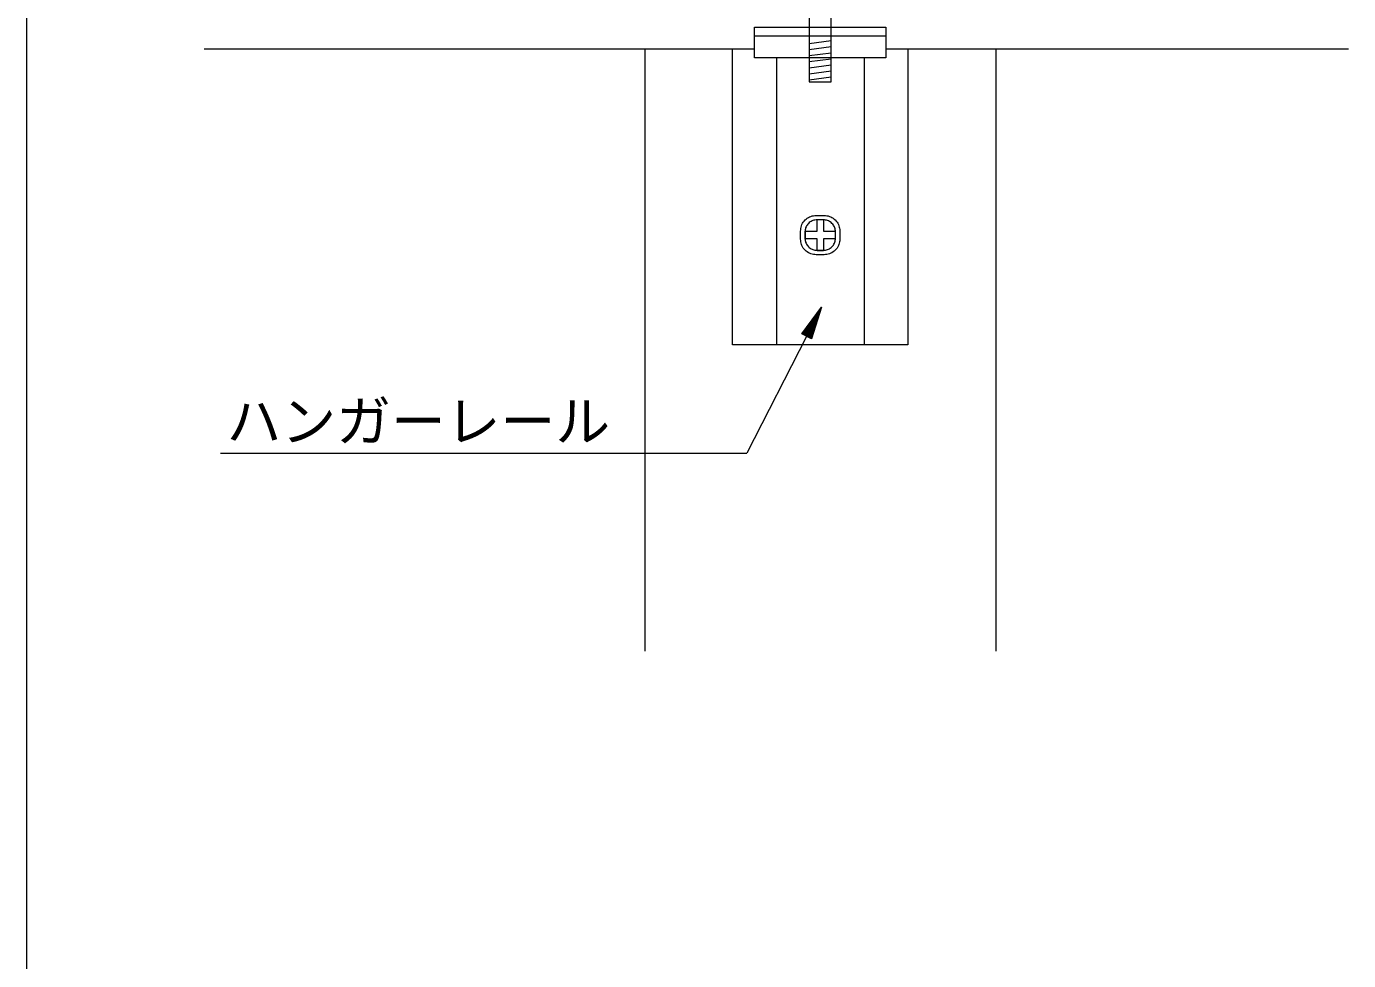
# Model space of a CAD drawing. Units: millimetres at full size, sheet at 1:6; details may follow other scales. Extents: x -1207 to 1226, y -853 to 852.
# Drawn here: x 1.1 to 302.6, y -432.3 to -219.1 of the extents above; entities that cross this region are included whole.
import ezdxf
from ezdxf.enums import TextEntityAlignment as Align

# ---------------------------------------------------------------- set-up
doc = ezdxf.new("R2010")
doc.units = ezdxf.units.MM
doc.header["$LTSCALE"] = 6
for name, color, linetype, lineweight in [('0-0_WAKU', 7, 'Continuous', 9), ('0-2_SUNPO', 7, 'Continuous', 9), ('0-B', 134, 'Continuous', 9)]:
    doc.layers.add(name, color=color, linetype=linetype, lineweight=lineweight)
doc.styles.add('ＭＳ ゴシック', font='')
doc.styles.get('ＭＳ ゴシック').set_extended_font_data('MS Gothic')

msp = doc.modelspace()

# ---------------------------------------------------------------- linework, layer by layer
at = {"layer": '0-0_WAKU'}
msp.add_line((1.094, 26.057), (1.094, -799.293), dxfattribs=at)
at = {"layer": '0-2_SUNPO'}
for p, q in [((177.929, -289.296), (182.45, -283.183)), ((182.45, -283.183), (180.155, -290.432)), ((182.376, -283.418), (182.277, -283.418)), ((182.392, -283.368), (182.314, -283.368)), ((182.408, -283.318), (182.351, -283.318)), ((182.424, -283.268), (182.388, -283.268)), ((182.439, -283.218), (182.425, -283.218)), ((181.426, -286.418), (180.058, -286.418)), ((181.442, -286.368), (180.095, -286.368)), ((181.458, -286.318), (180.132, -286.318)), ((181.474, -286.268), (180.169, -286.268)), ((181.49, -286.218), (180.206, -286.218)), ((181.505, -286.168), (180.243, -286.168)), ((181.521, -286.118), (180.28, -286.118)), ((181.537, -286.068), (180.317, -286.068)), ((181.553, -286.018), (180.354, -286.018)), ((181.569, -285.968), (180.391, -285.968)), ((181.584, -285.918), (180.428, -285.918)), ((181.6, -285.868), (180.465, -285.868)), ((181.616, -285.818), (180.502, -285.818)), ((181.632, -285.768), (180.539, -285.768)), ((181.648, -285.718), (180.576, -285.718)), ((181.664, -285.668), (180.613, -285.668)), ((181.68, -285.618), (180.65, -285.618)), ((181.695, -285.568), (180.687, -285.568)), ((181.711, -285.518), (180.723, -285.518)), ((181.727, -285.468), (180.761, -285.468)), ((181.743, -285.418), (180.797, -285.418)), ((181.759, -285.368), (180.835, -285.368)), ((181.775, -285.318), (180.871, -285.318)), ((181.79, -285.268), (180.908, -285.268)), ((181.806, -285.218), (180.945, -285.218)), ((181.822, -285.168), (180.982, -285.168)), ((181.838, -285.118), (181.019, -285.118)), ((181.854, -285.068), (181.056, -285.068)), ((181.87, -285.018), (181.093, -285.018)), ((181.885, -284.968), (181.13, -284.968)), ((181.901, -284.918), (181.167, -284.918)), ((181.917, -284.868), (181.204, -284.868)), ((181.933, -284.818), (181.241, -284.818)), ((181.949, -284.768), (181.278, -284.768)), ((181.964, -284.718), (181.315, -284.718)), ((181.98, -284.668), (181.352, -284.668)), ((181.996, -284.618), (181.389, -284.618)), ((182.012, -284.568), (181.426, -284.568)), ((182.028, -284.518), (181.463, -284.518)), ((182.044, -284.468), (181.5, -284.468)), ((182.059, -284.418), (181.537, -284.418)), ((182.075, -284.368), (181.574, -284.368)), ((182.091, -284.318), (181.611, -284.318)), ((182.107, -284.268), (181.648, -284.268)), ((182.123, -284.218), (181.685, -284.218)), ((182.138, -284.168), (181.722, -284.168)), ((182.154, -284.118), (181.759, -284.118)), ((182.17, -284.068), (181.796, -284.068)), ((182.186, -284.018), (181.833, -284.018)), ((182.202, -283.968), (181.87, -283.968)), ((182.218, -283.918), (181.907, -283.918)), ((182.233, -283.868), (181.944, -283.868)), ((182.249, -283.818), (181.981, -283.818)), ((182.265, -283.768), (182.018, -283.768)), ((182.281, -283.718), (182.055, -283.718)), ((182.297, -283.668), (182.092, -283.668)), ((182.313, -283.618), (182.129, -283.618)), ((182.328, -283.568), (182.166, -283.568)), ((182.344, -283.518), (182.203, -283.518)), ((182.36, -283.468), (182.24, -283.468)), ((180.155, -290.432), (177.929, -289.296)), ((180.524, -289.268), (177.95, -289.268)), ((180.508, -289.318), (177.97, -289.318)), ((180.54, -289.218), (177.987, -289.218)), ((180.556, -289.168), (178.024, -289.168)), ((180.572, -289.118), (178.061, -289.118)), ((180.492, -289.368), (178.068, -289.368)), ((180.587, -289.068), (178.098, -289.068)), ((180.603, -289.018), (178.135, -289.018)), ((180.477, -289.418), (178.166, -289.418)), ((180.619, -288.968), (178.172, -288.968)), ((180.635, -288.918), (178.209, -288.918)), ((180.651, -288.868), (178.246, -288.868)), ((180.461, -289.468), (178.264, -289.468)), ((180.667, -288.818), (178.283, -288.818)), ((180.682, -288.768), (178.32, -288.768)), ((180.698, -288.718), (178.357, -288.718)), ((180.714, -288.668), (178.394, -288.668)), ((180.73, -288.618), (178.431, -288.618)), ((180.746, -288.568), (178.467, -288.568)), ((180.762, -288.518), (178.505, -288.518)), ((180.777, -288.468), (178.542, -288.468)), ((180.793, -288.418), (178.578, -288.418)), ((180.809, -288.368), (178.616, -288.368)), ((180.825, -288.318), (178.652, -288.318)), ((180.841, -288.268), (178.69, -288.268)), ((180.857, -288.218), (178.726, -288.218)), ((180.872, -288.168), (178.763, -288.168)), ((180.888, -288.118), (178.8, -288.118)), ((180.904, -288.068), (178.837, -288.068)), ((180.92, -288.018), (178.874, -288.018)), ((180.936, -287.968), (178.911, -287.968)), ((180.951, -287.918), (178.948, -287.918)), ((180.967, -287.868), (178.985, -287.868)), ((180.983, -287.818), (179.022, -287.818)), ((180.999, -287.768), (179.059, -287.768)), ((181.015, -287.718), (179.096, -287.718)), ((181.031, -287.668), (179.133, -287.668)), ((181.046, -287.618), (179.17, -287.618)), ((181.062, -287.568), (179.207, -287.568)), ((181.078, -287.518), (179.244, -287.518)), ((181.094, -287.468), (179.281, -287.468)), ((181.11, -287.418), (179.318, -287.418)), ((181.126, -287.368), (179.355, -287.368)), ((181.141, -287.318), (179.392, -287.318)), ((181.157, -287.268), (179.429, -287.268)), ((181.173, -287.218), (179.466, -287.218)), ((181.189, -287.168), (179.503, -287.168)), ((181.205, -287.118), (179.54, -287.118)), ((181.221, -287.068), (179.577, -287.068)), ((181.236, -287.018), (179.614, -287.018)), ((181.252, -286.968), (179.651, -286.968)), ((181.268, -286.918), (179.688, -286.918)), ((181.284, -286.868), (179.725, -286.868)), ((181.3, -286.818), (179.762, -286.818)), ((181.316, -286.768), (179.799, -286.768)), ((181.331, -286.718), (179.836, -286.718)), ((181.347, -286.668), (179.873, -286.668)), ((181.363, -286.618), (179.91, -286.618)), ((181.379, -286.568), (179.947, -286.568)), ((181.395, -286.518), (179.984, -286.518)), ((181.41, -286.468), (180.021, -286.468)), ((179.042, -289.864), (165.428, -316.554)), ((180.445, -289.518), (178.362, -289.518)), ((180.429, -289.568), (178.46, -289.568)), ((180.413, -289.618), (178.558, -289.618)), ((180.397, -289.668), (178.656, -289.668)), ((180.382, -289.718), (178.754, -289.718)), ((180.366, -289.768), (178.852, -289.768)), ((180.35, -289.818), (178.95, -289.818)), ((180.334, -289.868), (179.049, -289.868)), ((180.318, -289.918), (179.147, -289.918)), ((180.303, -289.968), (179.245, -289.968)), ((180.287, -290.018), (179.343, -290.018)), ((180.271, -290.068), (179.441, -290.068)), ((180.255, -290.118), (179.539, -290.118)), ((180.239, -290.168), (179.637, -290.168)), ((180.223, -290.218), (179.735, -290.218)), ((180.208, -290.268), (179.833, -290.268)), ((180.192, -290.318), (179.931, -290.318)), ((180.176, -290.368), (180.029, -290.368)), ((180.16, -290.418), (180.127, -290.418)), ((45.382, -316.554), (165.428, -316.554))]:
    msp.add_line(p, q, dxfattribs=at)
at = {"layer": '0-B'}
for p, q in [((167.137, -221.26), (197.137, -221.26)), ((184.637, -222.436), (179.637, -223.105)), ((167.092, -224.289), (41.637, -224.289)), ((142.159, -224.289), (142.159, -361.739)), ((184.637, -223.815), (179.637, -224.485)), ((184.637, -225.195), (179.637, -225.865)), ((302.637, -224.289), (197.137, -224.289)), ((222.159, -224.289), (222.159, -304.315)), ((222.159, -224.289), (222.159, -361.739)), ((172.137, -226.289), (172.137, -291.789)), ((184.637, -226.575), (179.637, -227.245)), ((184.637, -227.955), (179.637, -228.625)), ((192.137, -226.289), (192.137, -291.789)), ((184.637, -229.334), (179.637, -230.004)), ((184.637, -230.714), (179.637, -231.384))]:
    msp.add_line(p, q, dxfattribs=at)
for points in [[(184.637, -231.736), (184.637, -212.187), (179.637, -212.187), (179.637, -231.736)], [(197.137, -226.289), (167.137, -226.289), (167.137, -219.289), (197.137, -219.289)], [(185.635, -265.949), (182.957, -265.949), (182.957, -263.271), (181.362, -263.271), (181.362, -265.949), (178.684, -265.949), (178.684, -267.544), (181.362, -267.544), (181.362, -270.222), (182.957, -270.222), (182.957, -267.544), (185.635, -267.544)]]:
    msp.add_lwpolyline(points, close=True, dxfattribs=at)
for points in [[(202.137, -224.289), (202.137, -291.789), (162.137, -291.789), (162.137, -224.289)], [(178.282, -269.697), (178.112, -269.43), (177.971, -269.153), (177.86, -268.868), (177.777, -268.577), (177.717, -268.28), (177.677, -267.979), (177.653, -267.674), (177.64, -267.366), (177.636, -267.057), (177.635, -266.746), (177.636, -266.436), (177.64, -266.126), (177.653, -265.818), (177.677, -265.513), (177.717, -265.212), (177.777, -264.915), (177.86, -264.624), (177.971, -264.339), (178.112, -264.062), (178.282, -263.796), (178.477, -263.542), (178.694, -263.305), (178.931, -263.088), (179.184, -262.893), (179.451, -262.723), (179.728, -262.582), (180.013, -262.471), (180.304, -262.388), (180.601, -262.328), (180.902, -262.288), (181.207, -262.264), (181.515, -262.252), (181.824, -262.247), (182.135, -262.246), (182.445, -262.247), (182.755, -262.252), (183.063, -262.264), (183.368, -262.288), (183.669, -262.328)], [(183.669, -262.328), (183.966, -262.388), (184.257, -262.471), (184.542, -262.582), (184.819, -262.723), (185.085, -262.893), (185.339, -263.088), (185.575, -263.305), (185.793, -263.542), (185.988, -263.796), (186.158, -264.062), (186.299, -264.339), (186.41, -264.623), (186.493, -264.909), (186.553, -265.19), (186.593, -265.462), (186.617, -265.717), (186.629, -265.951), (186.634, -266.158), (186.635, -266.746)], [(180.942, -263.31), (180.711, -263.357), (180.484, -263.421), (180.263, -263.508), (180.047, -263.617), (179.84, -263.749), (179.643, -263.901), (179.459, -264.07), (179.289, -264.254), (179.138, -264.451), (179.006, -264.659), (178.896, -264.874), (178.81, -265.095), (178.745, -265.317), (178.699, -265.536), (178.668, -265.747), (178.649, -265.946), (178.639, -266.128), (178.635, -266.289), (178.635, -266.746)], [(185.132, -269.041), (185.264, -268.834), (185.374, -268.618), (185.46, -268.397), (185.525, -268.17), (185.571, -267.94), (185.603, -267.705), (185.621, -267.468), (185.631, -267.229), (185.635, -266.988), (185.635, -266.746), (185.635, -266.505), (185.631, -266.264), (185.621, -266.025), (185.603, -265.788), (185.571, -265.553), (185.525, -265.322), (185.46, -265.096), (185.374, -264.874), (185.264, -264.659), (185.132, -264.451), (184.981, -264.254), (184.811, -264.07), (184.627, -263.901), (184.43, -263.749), (184.223, -263.617), (184.007, -263.508), (183.786, -263.421), (183.559, -263.357), (183.328, -263.31), (183.094, -263.279), (182.857, -263.26), (182.617, -263.25), (182.376, -263.247), (182.135, -263.246), (181.893, -263.247), (181.653, -263.25), (181.413, -263.26), (181.176, -263.279), (180.942, -263.31)], [(186.635, -266.746), (186.635, -267.16), (186.634, -267.334), (186.629, -267.541), (186.617, -267.775), (186.593, -268.031), (186.553, -268.302), (186.493, -268.584), (186.41, -268.869), (186.299, -269.153), (186.158, -269.43), (185.988, -269.697), (185.793, -269.95), (185.575, -270.187), (185.339, -270.405), (185.085, -270.6), (184.819, -270.769), (184.542, -270.91), (184.257, -271.021), (183.966, -271.105), (183.669, -271.164), (183.368, -271.204), (183.063, -271.229), (182.755, -271.241), (182.445, -271.246), (182.135, -271.246), (181.824, -271.246), (181.515, -271.241), (181.207, -271.229), (180.902, -271.204), (180.601, -271.164), (180.304, -271.105), (180.013, -271.021), (179.728, -270.91), (179.451, -270.769), (179.184, -270.6), (178.931, -270.405), (178.694, -270.187), (178.477, -269.95), (178.282, -269.697)], [(178.635, -266.746), (178.635, -267.069), (178.635, -267.204), (178.639, -267.365), (178.649, -267.547), (178.668, -267.746), (178.699, -267.957), (178.745, -268.176), (178.81, -268.398), (178.896, -268.618), (179.006, -268.834), (179.138, -269.041), (179.289, -269.238), (179.459, -269.423), (179.643, -269.592), (179.84, -269.743), (180.047, -269.875), (180.263, -269.985), (180.484, -270.071), (180.711, -270.136), (180.942, -270.183), (181.176, -270.214), (181.413, -270.233), (181.653, -270.242), (181.893, -270.246), (182.135, -270.246), (182.376, -270.246), (182.617, -270.242), (182.857, -270.233), (183.094, -270.214), (183.328, -270.183), (183.559, -270.136), (183.786, -270.071), (184.007, -269.985), (184.223, -269.875), (184.43, -269.743), (184.627, -269.592), (184.811, -269.423), (184.981, -269.238), (185.132, -269.041)]]:
    msp.add_lwpolyline(points, dxfattribs=at)

# ---------------------------------------------------------------- texts
at = {"layer": '0-2_SUNPO', "style": 'ＭＳ ゴシック'}
msp.add_text('ハンガーレール', height=9.164, dxfattribs=at).set_placement((46.725, -316.554), align=Align.BOTTOM_LEFT)

doc.saveas('drawing.dxf')
